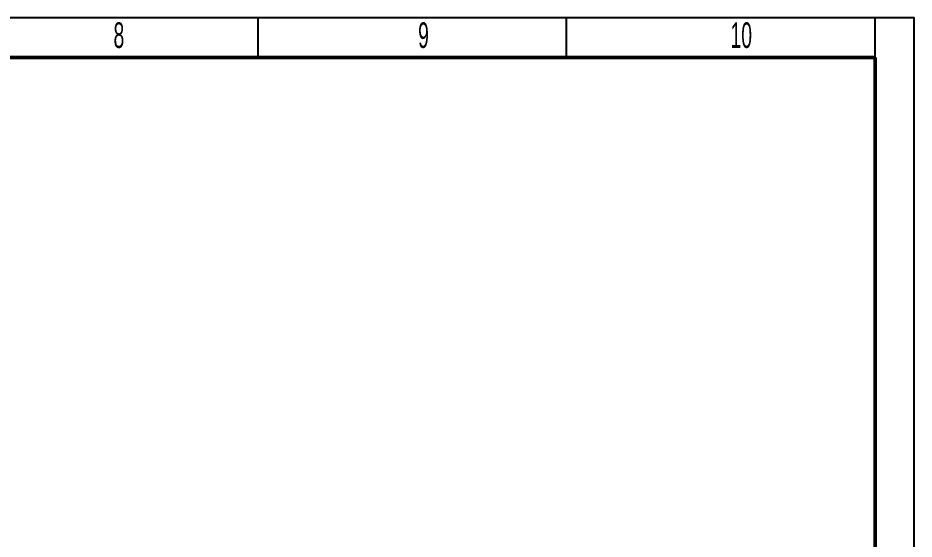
# Model space of a CAD drawing. Extents: x -319 to 3117, y -991 to 292.
# Drawn here: x 2621.7 to 3117.4, y 3.9 to 292 of the extents above; entities that cross this region are included whole.
import ezdxf

# ---------------------------------------------------------------- set-up
doc = ezdxf.new("R2010")
doc.units = 0
doc.linetypes.add('Caddy_Solid', pattern=[0])
doc.layers.get('0').update_dxf_attribs({"lineweight": 15})
doc.layers.add('100', color=7, linetype='Continuous')
doc.layers.add('SYMS', color=7, linetype='Continuous')
doc.styles.add('Caddy_Vectorfont1p', font='arial.ttf', dxfattribs={"width": 0.9})

msp = doc.modelspace()

# ---------------------------------------------------------------- linework, layer by layer
at = {"linetype": 'Caddy_Solid', "lineweight": 25}
for p, q in [((2754.488, 270.4), (2754.488, 292)), ((2925.128, 270.4), (2925.128, 292)), ((3095.768, 270.4), (3095.768, 292))]:
    msp.add_line(p, q, dxfattribs=at)
at = {"layer": '100', "linetype": 'Caddy_Solid', "lineweight": 50}
for p, q in [((1389.368, 270.136), (3095.768, 270.136)), ((3095.768, 270.136), (3095.768, -969.44))]:
    msp.add_line(p, q, dxfattribs=at)
at = {"layer": 'SYMS'}
msp.add_lwpolyline([(1302.968, -991.04), (3117.368, -991.04), (3117.368, 292), (1302.968, 292)], close=True, dxfattribs=at)

# ---------------------------------------------------------------- texts
at = {"lineweight": 60, "style": 'Caddy_Vectorfont1p', "width": 0.54}
for s, p in [('8', (2674.568, 275.411)), ('9', (2843.048, 275.411)), ('10', (3015.848, 275.411))]:
    msp.add_text(s, height=14.148, dxfattribs=at).set_placement(p)

doc.saveas('drawing.dxf')
